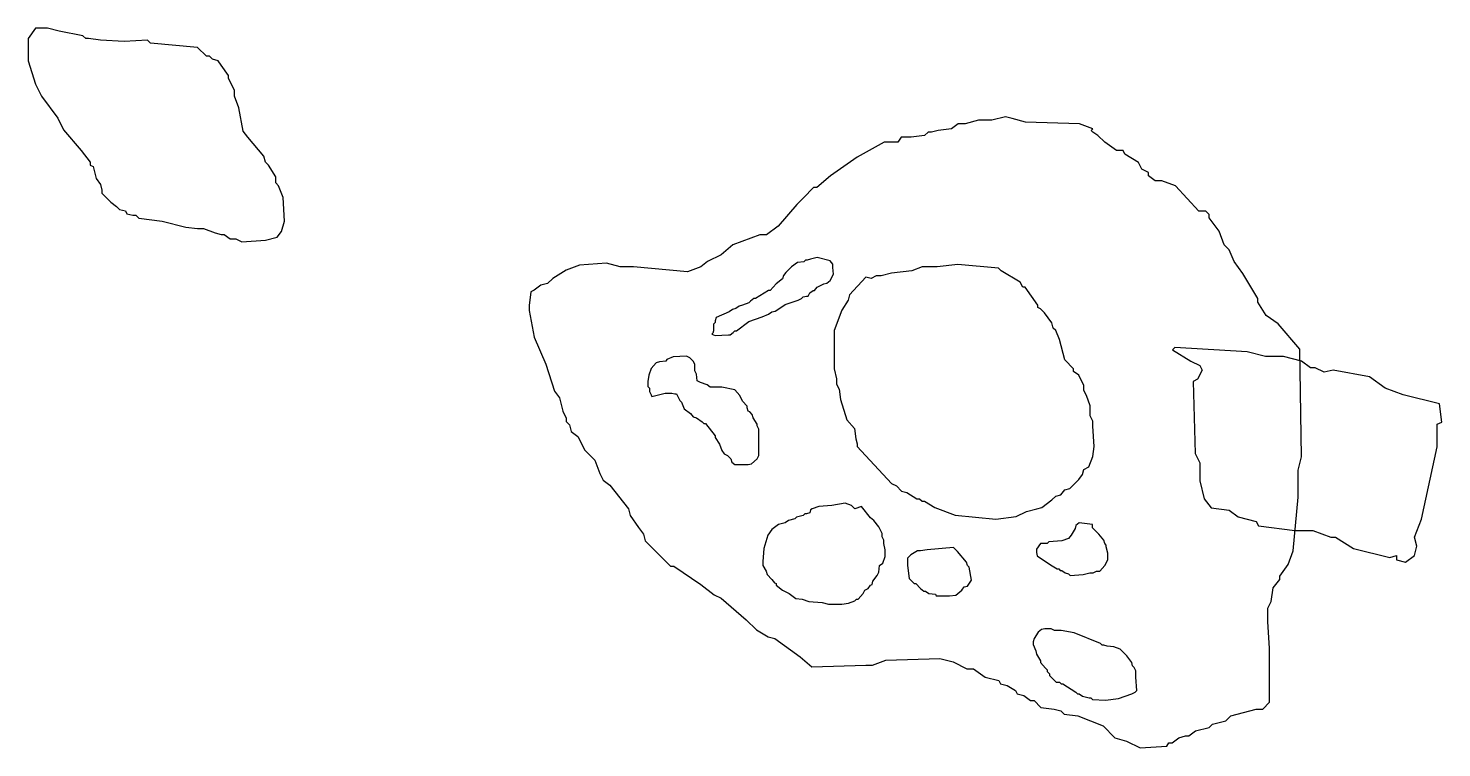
# Model space of a CAD drawing. Header units: metres. Extents: x 6.55 to 8.09, y 10.23 to 11.02.
import ezdxf

# ---------------------------------------------------------------- set-up
doc = ezdxf.new("R2010")
doc.units = ezdxf.units.M

msp = doc.modelspace()

# ---------------------------------------------------------------- linework, layer by layer
at = {"color": 31}
for points in [[(6.54559, 10.9843), (6.55363, 10.9586), (6.56006, 10.9457), (6.57773, 10.9216), (6.58416, 10.9088), (6.60345, 10.8863), (6.61309, 10.8734), (6.61309, 10.8702), (6.6163, 10.8686), (6.61952, 10.8558), (6.62434, 10.8493), (6.62595, 10.8429), (6.62595, 10.8397), (6.63559, 10.83), (6.64202, 10.8252), (6.64523, 10.822), (6.65166, 10.8204), (6.65327, 10.8172), (6.65969, 10.8156), (6.66291, 10.8156), (6.66612, 10.8124), (6.69184, 10.8091), (6.71755, 10.8027), (6.73041, 10.8011), (6.73683, 10.8011), (6.74969, 10.7963), (6.75612, 10.7947), (6.75933, 10.7947), (6.76576, 10.7899), (6.77219, 10.7899), (6.77862, 10.7866), (6.80433, 10.7883), (6.81719, 10.7915), (6.82201, 10.7979), (6.82522, 10.8091), (6.82362, 10.8349), (6.81879, 10.8477), (6.81558, 10.8509), (6.81558, 10.8574), (6.80755, 10.8702), (6.80433, 10.8734), (6.80272, 10.8799), (6.78505, 10.9008), (6.78023, 10.9072), (6.7754, 10.9329), (6.77058, 10.9457), (6.77058, 10.9522), (6.76415, 10.965), (6.76415, 10.9682), (6.75612, 10.9795), (6.7529, 10.9843), (6.74648, 10.9859), (6.74326, 10.9891), (6.74005, 10.9891), (6.73041, 10.9988), (6.67898, 11.0036), (6.67577, 11.0068), (6.65005, 11.0052), (6.62434, 11.0068), (6.61148, 11.0084), (6.60827, 11.0084), (6.60505, 11.0116), (6.57934, 11.0165), (6.56648, 11.0197), (6.55363, 11.0197), (6.54559, 11.0084), (6.54559, 10.9956), (6.54559, 10.9891), (6.54559, 10.9859)], [(7.09214, 10.7117), (7.09765, 10.6823), (7.1105, 10.6529), (7.11969, 10.6235), (7.12519, 10.6162), (7.12887, 10.6015), (7.13254, 10.5941), (7.13254, 10.5905), (7.13621, 10.5868), (7.13805, 10.5794), (7.1454, 10.5739), (7.15274, 10.5592), (7.16376, 10.5482), (7.16927, 10.5335), (7.17294, 10.5262), (7.18029, 10.5207), (7.20049, 10.495), (7.20232, 10.4876), (7.21151, 10.4748), (7.21701, 10.4674), (7.21885, 10.4601), (7.2464, 10.4325), (7.25007, 10.4325), (7.27945, 10.4123), (7.29414, 10.4013), (7.30149, 10.3976), (7.32903, 10.3738), (7.34005, 10.3628), (7.35291, 10.3554), (7.36025, 10.3536), (7.3878, 10.3334), (7.40065, 10.3224), (7.45942, 10.3242), (7.46676, 10.3242), (7.48145, 10.3297), (7.54022, 10.3315), (7.55491, 10.3279), (7.5696, 10.3205), (7.57695, 10.3205), (7.5898, 10.3113), (7.60449, 10.3077), (7.60633, 10.304), (7.61367, 10.3022), (7.62286, 10.2966), (7.62469, 10.293), (7.63204, 10.2911), (7.63938, 10.2856), (7.64306, 10.2856), (7.6504, 10.2783), (7.66509, 10.2764), (7.67244, 10.2746), (7.67611, 10.2709), (7.6908, 10.2691), (7.71835, 10.2581), (7.7312, 10.2452), (7.74406, 10.2415), (7.75875, 10.2342), (7.78813, 10.236), (7.78997, 10.2397), (7.79364, 10.2397), (7.80099, 10.2452), (7.80833, 10.2471), (7.812, 10.2471), (7.81935, 10.2526), (7.83404, 10.2562), (7.83771, 10.2599), (7.85241, 10.2636), (7.85791, 10.2691), (7.88546, 10.2764), (7.89281, 10.2764), (7.90015, 10.2838), (7.90015, 10.3426), (7.89832, 10.3719), (7.89832, 10.3866), (7.90199, 10.394), (7.90382, 10.4087), (7.91117, 10.4178), (7.91117, 10.4215), (7.92035, 10.4344), (7.92586, 10.4491), (7.93137, 10.5078), (7.93137, 10.5372), (7.93504, 10.5519), (7.93321, 10.6694), (7.90933, 10.697), (7.89648, 10.7062), (7.8873, 10.7208), (7.8873, 10.7245), (7.87077, 10.7521), (7.86159, 10.7649), (7.85608, 10.7778), (7.85057, 10.7833), (7.84506, 10.798), (7.83404, 10.8127), (7.83404, 10.8163), (7.83037, 10.82), (7.82302, 10.82), (7.79731, 10.8476), (7.78262, 10.8531), (7.77528, 10.8531), (7.76793, 10.8586), (7.76793, 10.8622), (7.76059, 10.8659), (7.75691, 10.8733), (7.74222, 10.8824), (7.74039, 10.8861), (7.73304, 10.8861), (7.72019, 10.8953), (7.71284, 10.9026), (7.70733, 10.9063), (7.70549, 10.9082), (7.70733, 10.91), (7.69264, 10.9155), (7.63387, 10.9173), (7.61918, 10.921), (7.61184, 10.9229), (7.59715, 10.9192), (7.58246, 10.9192), (7.56776, 10.9155), (7.56042, 10.9155), (7.55307, 10.91), (7.53838, 10.9082), (7.53104, 10.9063), (7.52736, 10.9063), (7.52369, 10.9026), (7.509, 10.9008), (7.50165, 10.9008), (7.49798, 10.9008), (7.49431, 10.8953), (7.47962, 10.8953), (7.45024, 10.8788), (7.42085, 10.8586), (7.40616, 10.8457), (7.40249, 10.8457), (7.39147, 10.8347), (7.38413, 10.8274), (7.36393, 10.8035), (7.35107, 10.7943), (7.34373, 10.7943), (7.31434, 10.7833), (7.30149, 10.7723), (7.2868, 10.7649), (7.27945, 10.7594), (7.26476, 10.7539), (7.206, 10.7594), (7.1913, 10.7594), (7.17661, 10.7631), (7.14723, 10.7612), (7.13254, 10.7557), (7.11785, 10.7466), (7.11234, 10.741), (7.10499, 10.7392), (7.09765, 10.7337), (7.09398, 10.7319), (7.09214, 10.7172), (7.09214, 10.7135)]]:
    msp.add_lwpolyline(points, close=True, dxfattribs=at)
at = {"color": 227}
for points in [[(7.29161, 10.6859), (7.2952, 10.6841), (7.30954, 10.685), (7.31133, 10.685), (7.31492, 10.6877), (7.31671, 10.6895), (7.31851, 10.6895), (7.33195, 10.6994), (7.3463, 10.7048), (7.35347, 10.7075), (7.35706, 10.7101), (7.36064, 10.711), (7.36782, 10.7155), (7.3714, 10.7182), (7.38575, 10.7227), (7.38933, 10.7245), (7.39113, 10.7263), (7.39471, 10.7272), (7.39651, 10.7272), (7.3983, 10.7308), (7.40188, 10.7335), (7.40368, 10.7335), (7.40637, 10.737), (7.41354, 10.7406), (7.41713, 10.7415), (7.42071, 10.7442), (7.4243, 10.7514), (7.4234, 10.7586), (7.4234, 10.7621), (7.42071, 10.7657), (7.40637, 10.7693), (7.3992, 10.7675), (7.39561, 10.7666), (7.39382, 10.7666), (7.39202, 10.7648), (7.38485, 10.7639), (7.37857, 10.7594), (7.3723, 10.7532), (7.36961, 10.7496), (7.36871, 10.746), (7.36154, 10.7406), (7.35526, 10.7335), (7.35347, 10.7335), (7.33913, 10.7245), (7.33733, 10.7245), (7.33375, 10.7218), (7.33195, 10.72), (7.32478, 10.7173), (7.3212, 10.7164), (7.31761, 10.7137), (7.31402, 10.7128), (7.31044, 10.7101), (7.29609, 10.7039), (7.2952, 10.7003), (7.2952, 10.6985), (7.2934, 10.6967), (7.2934, 10.6895), (7.29251, 10.6868)], [(7.22168, 10.6286), (7.22347, 10.6268), (7.22347, 10.6232), (7.22527, 10.6196), (7.22616, 10.6178), (7.24051, 10.6214), (7.24768, 10.6214), (7.25126, 10.6205), (7.25306, 10.6205), (7.25664, 10.6133), (7.25844, 10.6115), (7.26113, 10.6043), (7.2683, 10.599), (7.27099, 10.5954), (7.27458, 10.5945), (7.28085, 10.59), (7.28264, 10.5882), (7.28444, 10.5882), (7.2952, 10.5748), (7.2952, 10.573), (7.29968, 10.5658), (7.30237, 10.5586), (7.30506, 10.555), (7.30864, 10.5532), (7.31223, 10.5497), (7.31313, 10.5461), (7.31671, 10.5434), (7.33106, 10.5434), (7.33464, 10.5443), (7.34092, 10.5497), (7.34271, 10.5532), (7.34271, 10.5819), (7.34092, 10.5855), (7.34092, 10.5873), (7.33644, 10.5945), (7.33554, 10.5981), (7.33285, 10.6008), (7.33106, 10.6017), (7.33016, 10.6052), (7.33016, 10.607), (7.32478, 10.6124), (7.32209, 10.6187), (7.31671, 10.625), (7.30237, 10.6277), (7.2952, 10.6277), (7.29161, 10.6277), (7.28982, 10.6277), (7.28623, 10.6303), (7.27906, 10.633), (7.27547, 10.6348), (7.27458, 10.642), (7.27278, 10.6456), (7.27278, 10.6528), (7.27099, 10.6563), (7.2674, 10.6599), (7.26382, 10.6617), (7.24947, 10.6608), (7.2423, 10.6581), (7.2414, 10.6563), (7.23423, 10.6555), (7.23064, 10.6546), (7.22527, 10.6483), (7.22258, 10.6411), (7.22168, 10.6339), (7.22168, 10.6303), (7.22168, 10.6295)], [(7.3472, 10.4331), (7.35078, 10.4268), (7.35168, 10.4232), (7.35706, 10.4179), (7.35975, 10.4143), (7.36154, 10.4134), (7.36154, 10.4116), (7.36871, 10.4062), (7.37588, 10.4026), (7.38306, 10.3972), (7.39023, 10.3963), (7.3974, 10.3937), (7.41175, 10.3928), (7.41892, 10.391), (7.43326, 10.391), (7.44044, 10.3919), (7.44761, 10.3946), (7.4494, 10.3963), (7.45119, 10.3963), (7.45657, 10.4026), (7.45837, 10.4062), (7.46195, 10.408), (7.46464, 10.4116), (7.46644, 10.4125), (7.46733, 10.4161), (7.47182, 10.4223), (7.47361, 10.4259), (7.4745, 10.4331), (7.47809, 10.4358), (7.48078, 10.443), (7.48078, 10.4501), (7.47899, 10.4573), (7.47899, 10.4609), (7.47719, 10.4645), (7.47719, 10.4681), (7.47361, 10.4752), (7.46823, 10.4824), (7.46464, 10.4851), (7.45478, 10.4977), (7.44761, 10.495), (7.44402, 10.4986), (7.43685, 10.5012), (7.42251, 10.4986), (7.40816, 10.4977), (7.40099, 10.495), (7.3992, 10.4941), (7.3983, 10.4905), (7.39471, 10.4896), (7.39292, 10.4896), (7.39113, 10.4878), (7.38395, 10.486), (7.38216, 10.4842), (7.37499, 10.4824), (7.3714, 10.4797), (7.36423, 10.4779), (7.35706, 10.4726), (7.35257, 10.4663), (7.34809, 10.4519), (7.3472, 10.4376), (7.3472, 10.434)], [(7.64575, 10.4475), (7.64664, 10.4439), (7.66099, 10.434), (7.66816, 10.4295), (7.66995, 10.4295), (7.67175, 10.4277), (7.67354, 10.4277), (7.67712, 10.425), (7.68071, 10.4241), (7.6825, 10.4223), (7.69685, 10.4232), (7.70402, 10.425), (7.70761, 10.425), (7.71119, 10.4268), (7.71478, 10.4268), (7.72016, 10.4331), (7.72374, 10.4394), (7.72374, 10.4466), (7.72195, 10.4537), (7.72195, 10.4555), (7.72016, 10.4573), (7.71926, 10.4609), (7.71388, 10.4672), (7.70671, 10.4743), (7.70671, 10.4779), (7.69237, 10.4797), (7.68878, 10.477), (7.68788, 10.4735), (7.6834, 10.4663), (7.68071, 10.4627), (7.67354, 10.46), (7.65919, 10.4591), (7.6574, 10.4573), (7.65023, 10.4573), (7.64575, 10.451), (7.64575, 10.4483)], [(7.50499, 10.4331), (7.50678, 10.4188), (7.51037, 10.4152), (7.51216, 10.4134), (7.51395, 10.4134), (7.51933, 10.408), (7.52292, 10.4053), (7.52471, 10.4053), (7.5283, 10.4026), (7.53547, 10.4017), (7.53637, 10.3999), (7.55071, 10.3999), (7.55788, 10.4008), (7.56416, 10.4062), (7.56685, 10.4098), (7.57044, 10.4107), (7.57492, 10.417), (7.57223, 10.4313), (7.57044, 10.4331), (7.56954, 10.4367), (7.55968, 10.4483), (7.55519, 10.4528), (7.5265, 10.4501), (7.51933, 10.4492), (7.51575, 10.4492), (7.50857, 10.4448), (7.50499, 10.4412), (7.50499, 10.434)], [(7.64216, 10.347), (7.64485, 10.3399), (7.64575, 10.3363), (7.65023, 10.3291), (7.65023, 10.3273), (7.65561, 10.321), (7.6574, 10.3192), (7.6574, 10.3175), (7.66009, 10.3148), (7.66009, 10.313), (7.66547, 10.3076), (7.66726, 10.3058), (7.67085, 10.3058), (7.67264, 10.304), (7.67443, 10.304), (7.68878, 10.295), (7.69057, 10.2932), (7.69237, 10.2932), (7.69595, 10.2906), (7.70312, 10.2888), (7.70492, 10.2888), (7.70671, 10.287), (7.72106, 10.2861), (7.7354, 10.2879), (7.74974, 10.2932), (7.75333, 10.295), (7.75512, 10.2968), (7.75423, 10.3112), (7.75423, 10.3183), (7.75243, 10.3219), (7.75064, 10.3237), (7.74974, 10.3273), (7.74437, 10.3345), (7.73719, 10.3417), (7.73002, 10.3443), (7.72285, 10.3452), (7.71926, 10.3461), (7.71747, 10.3461), (7.71568, 10.3479), (7.68699, 10.3596), (7.67264, 10.3623), (7.66547, 10.3623), (7.66188, 10.3641), (7.65471, 10.3641), (7.65112, 10.3632), (7.64754, 10.3605), (7.64306, 10.3533), (7.64216, 10.3497), (7.64216, 10.3479)]]:
    msp.add_lwpolyline(points, close=True, dxfattribs=at)
at = {"color": 224}
msp.add_lwpolyline([(7.4249, 10.6479), (7.42768, 10.6368), (7.42768, 10.6312), (7.43046, 10.6257), (7.43185, 10.6145), (7.4388, 10.5923), (7.44714, 10.5826), (7.44853, 10.5714), (7.44992, 10.5659), (7.44992, 10.5631), (7.48747, 10.5228), (7.49303, 10.52), (7.49859, 10.5144), (7.50415, 10.513), (7.51527, 10.5061), (7.51805, 10.5061), (7.52084, 10.5033), (7.52362, 10.5033), (7.53474, 10.4964), (7.55699, 10.488), (7.60148, 10.4838), (7.62373, 10.4866), (7.63485, 10.4922), (7.64597, 10.495), (7.65154, 10.4964), (7.66266, 10.5047), (7.66683, 10.5089), (7.67239, 10.5103), (7.67656, 10.5158), (7.68213, 10.5172), (7.69186, 10.5269), (7.69603, 10.5325), (7.69742, 10.5381), (7.70298, 10.5408), (7.70715, 10.552), (7.70854, 10.5631), (7.70715, 10.5853), (7.70715, 10.5909), (7.70437, 10.5965), (7.70437, 10.6076), (7.7002, 10.6187), (7.69742, 10.6243), (7.69742, 10.6298), (7.69186, 10.641), (7.6863, 10.6451), (7.6863, 10.6479), (7.67656, 10.6576), (7.671, 10.6799), (7.66683, 10.6896), (7.66405, 10.6924), (7.66266, 10.698), (7.65432, 10.7091), (7.65015, 10.7133), (7.64736, 10.7147), (7.64736, 10.7174), (7.63346, 10.7369), (7.63068, 10.7369), (7.6279, 10.7425), (7.60704, 10.755), (7.60426, 10.7578), (7.55977, 10.7619), (7.53752, 10.7591), (7.5264, 10.7591), (7.52084, 10.7591), (7.50971, 10.755), (7.48747, 10.7522), (7.47634, 10.7494), (7.47078, 10.7494), (7.46522, 10.7466), (7.45966, 10.748), (7.44158, 10.7286), (7.44019, 10.723), (7.43324, 10.7119), (7.4249, 10.6896), (7.4249, 10.6674), (7.4249, 10.6563), (7.4249, 10.6507), (7.4249, 10.6493)], close=True, dxfattribs=at)
at = {"color": 236}
msp.add_lwpolyline([(7.79432, 10.6688), (7.81406, 10.6564), (7.82393, 10.6515), (7.8264, 10.6466), (7.82146, 10.6367), (7.81653, 10.6342), (7.81899, 10.5553), (7.82393, 10.5454), (7.82393, 10.5257), (7.82886, 10.5059), (7.83627, 10.4961), (7.856, 10.4936), (7.86587, 10.4862), (7.88561, 10.4813), (7.88808, 10.4763), (7.92756, 10.4714), (7.9473, 10.4714), (7.96704, 10.464), (7.97197, 10.464), (7.99171, 10.4516), (8.03119, 10.4418), (8.03859, 10.4442), (8.03859, 10.4393), (8.04846, 10.4368), (8.05833, 10.4442), (8.06079, 10.4541), (8.05833, 10.464), (8.06573, 10.4837), (8.083, 10.5627), (8.083, 10.5824), (8.083, 10.5873), (8.08793, 10.5898), (8.08547, 10.6096), (8.04599, 10.6194), (8.02625, 10.6268), (8.00898, 10.6392), (7.9695, 10.6466), (7.95963, 10.6441), (7.94976, 10.649), (7.94483, 10.649), (7.93496, 10.6564), (7.91522, 10.6614), (7.89548, 10.6614), (7.87574, 10.6663), (7.79679, 10.6712)], close=True, dxfattribs=at)

doc.saveas('drawing.dxf')
